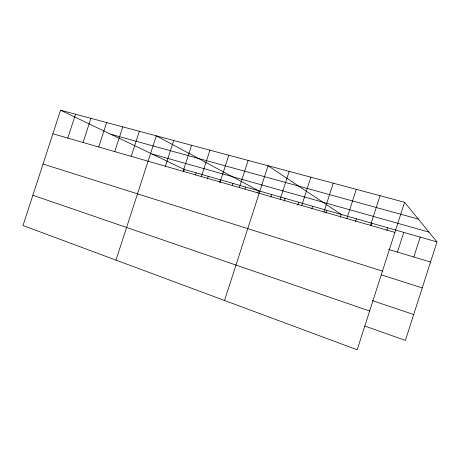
<?xml version="1.0" encoding="UTF-8"?>
<svg xmlns="http://www.w3.org/2000/svg" width="460" height="460" viewBox="0 0 460 460"><rect width="100%" height="100%" fill="white"/><g stroke="black" fill="none" stroke-linecap="round" stroke-linejoin="round"><path stroke-width="0.69" d="M355.522 221.536L356.402 218.805M370.524 225.365L380.063 195.707M371.013 225.906L371.87 223.244M386.791 230.46L387.659 227.769M404.576 202.268L357.178 349.79L23 225.555L60.559 110.21L404.576 202.268L437 241.92L405.404 340.417L364.878 326.054M397.44 252.097L403.765 232.392M413.822 257.019L420.21 237.107M207.368 178.974L208.225 176.318M219.604 182.511L220.472 179.831M220.127 181.999L228.787 155.227M232.283 185.432L232.938 183.402M239.384 187.548L248.153 160.408M244.961 189.089L245.623 187.042M257.899 192.734L258.537 190.745L156.308 135.832L115.983 260.124M224.537 300.483L268.059 165.738L341.234 214.458L340.365 217.16M270.831 197.19L271.693 194.517M280.146 199.306L289.156 171.384M284.217 201.06L285.091 198.358M297.856 204.999L298.735 202.273M301.737 205.528L310.874 177.192M311.782 208.909L312.633 206.258M323.978 211.945L333.247 183.178M325.939 212.997L326.801 210.318M346.897 218.552L356.299 189.347M67.793 138.069L75.555 114.224M83.064 142.474L90.913 118.335M98.71 146.987L106.657 122.544M114.753 151.61L122.791 126.862M131.198 156.354L139.334 131.29M165.381 166.209L173.719 140.49M183.149 171.333L191.59 145.274M183.707 171.511L184.368 169.475L60.559 110.21M195.552 174.846L196.196 172.868M201.394 176.594L209.944 150.184M110.866 134.291L418.335 219.098M151.967 153.968L428.973 232.105M184.368 169.475L437 241.92M52.889 133.774L394.893 232.392M388.746 249.487L430.543 262.045M43.033 164.042L382.461 271.101M381.323 274.873L422.251 287.891M372.318 300.616L413.707 314.542M32.867 195.247L369.633 311.012"/></g></svg>
